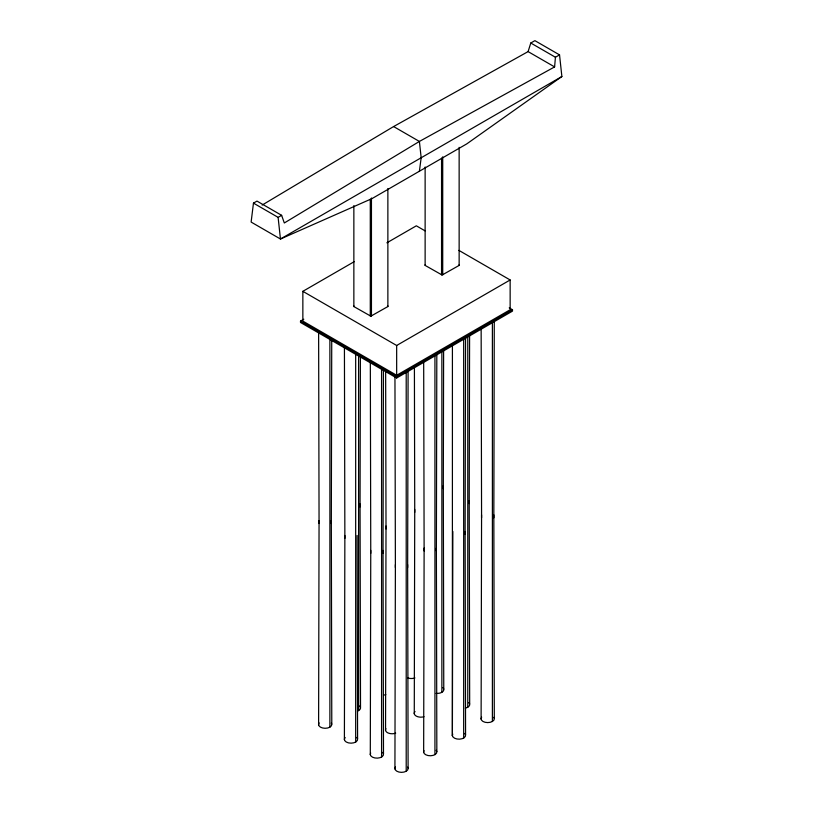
<?xml version="1.0" encoding="UTF-8"?>
<svg xmlns="http://www.w3.org/2000/svg" width="813" height="813" viewBox="0 0 813 813"><rect width="100%" height="100%" fill="white"/><g stroke="black" fill="none" stroke-linecap="round" stroke-linejoin="round"><path stroke-width="1.22" d="M318.605 724.881L319.062 520.564M331.318 523.501L331.734 340.708M344.397 739.779L344.864 535.462M360.047 506.906L360.393 355.891M370.301 754.728L370.758 550.411M383.025 553.348L383.441 369.295M385.545 730.359L386.012 526.041M394.925 768.946L395.392 564.629M407.648 567.565L408.096 370.84M414.274 713.773L414.732 509.456M423.654 752.36L424.122 548.043M436.378 550.98L436.815 354.255M443.309 488.633L443.613 350.179M452.841 531.458L452.384 735.775L452.414 344.834M465.107 534.385L465.544 337.669M469.203 503.582L469.589 334.732M481.113 719.19L481.57 514.873M493.826 517.8L494.274 321.084M554.608 66.91L555.431 57.245L559.537 54.878L561.874 76.524L466.764 143.891L372.039 198.575L280.455 239.012L251.126 222.071L253.463 203.128L256.989 201.096L281.623 215.323L284.316 222.975L419.396 141.442L554.608 66.91L528.094 51.605L393.604 126.554L262.142 205.069M419.396 171.238L421.164 157.763L419.396 141.442L393.604 126.554M528.094 51.605L530.787 43.018L534.893 40.65L559.537 54.878M353.858 305.881L353.858 306.562L370.83 316.176L387.872 306.562L387.872 305.881M425.128 264.733L425.128 265.414L442.109 275.028L459.142 265.414L459.142 264.733M253.463 203.128L278.107 217.356L281.623 215.323M561.874 76.524L280.455 239.012L278.107 217.356M458.878 250.374L510.147 279.967L510.147 309.753L396.663 375.281L302.853 321.115L302.853 291.328L354.143 261.715M386.876 242.823L416.337 225.811L425.067 230.851M509.212 307.863L512.495 309.753L512.495 311.115L396.663 377.984L300.505 322.466L300.505 321.115L303.788 319.224M302.853 291.328L396.663 345.484L510.147 279.967M300.505 321.115L396.663 376.632L512.495 309.753M530.787 43.018L555.431 57.245M493.826 514.873L494.294 718.336M481.144 328.239L481.57 517.8M469.203 500.656L469.67 704.119M465.107 531.458L465.564 734.922M443.309 485.696L443.766 689.16M436.378 548.043L436.835 751.507M423.685 362.679L424.122 550.98M414.406 367.059L414.732 512.383M407.648 564.629L408.106 768.092M394.955 376.734L395.392 567.565M385.647 371.002L386.012 528.968M383.025 550.411L383.482 753.875M370.332 362.517L370.758 553.348M360.047 503.979L360.515 707.442M357.12 535.462L357.578 738.926M344.427 347.568L344.864 538.389M331.318 520.564L331.785 724.027M318.625 332.669L319.062 523.501M492.393 321.694L492.393 721.466M467.77 336.673L467.77 707.249M463.664 338.279L463.664 738.052M459.142 147.356L459.142 265.414M442.719 156.838L442.719 274.885M441.866 350.901L441.866 692.3M441.55 158.108L441.55 274.885M434.935 354.875L434.935 754.647M425.128 166.99L425.128 265.414M406.205 371.46L406.205 771.232M396.663 345.484L396.663 375.281M396.663 376.632L396.663 377.984M387.872 188.504L387.872 306.562M381.582 368.665L381.582 757.015M371.45 197.986L371.45 316.033M370.281 199.256L370.281 316.033M358.614 355.22L358.614 710.572M355.677 353.706L355.677 742.056M353.858 205.598L353.858 306.562M329.885 338.818L329.885 727.168M331.338 723.021A6.636 3.831 0 0 1 325.068 728.285A6.636 3.831 0 0 1 319.133 722.889M356.714 737.411A6.636 3.831 0 0 1 351.114 743.173A6.636 3.831 0 0 1 345.149 737.533M382.618 752.371A6.636 3.831 0 0 1 377.496 758.123A6.636 3.831 0 0 1 370.657 753.001M407.669 767.086A6.636 3.831 0 0 1 401.398 772.35A6.636 3.831 0 0 1 395.464 766.964M436.195 750.247A6.636 3.831 0 0 1 430.605 755.755A6.636 3.831 0 0 1 424.01 750.633M359.641 705.938A6.636 3.831 0 0 1 357.476 711.101M395.697 733.163A6.636 3.831 0 0 1 387.984 732.92A6.636 3.831 0 0 1 385.901 728.631M385.789 694.658A6.636 3.831 0 0 1 383.492 695.085M414.935 677.93A6.636 3.831 0 0 1 407.618 677.849M442.902 687.656A6.636 3.831 0 0 1 442.638 691.761A6.636 3.831 0 0 1 436.093 693.367M424 716.72A6.636 3.831 0 0 1 416.175 716.05A6.636 3.831 0 0 1 415.026 711.538M468.806 702.615A6.636 3.831 0 0 1 465.331 708.143M464.701 733.417A6.636 3.831 0 0 1 459.579 739.159A6.636 3.831 0 0 1 452.739 734.048M493.857 717.33A6.636 3.831 0 0 1 487.576 722.594A6.636 3.831 0 0 1 481.642 717.198"/></g></svg>
